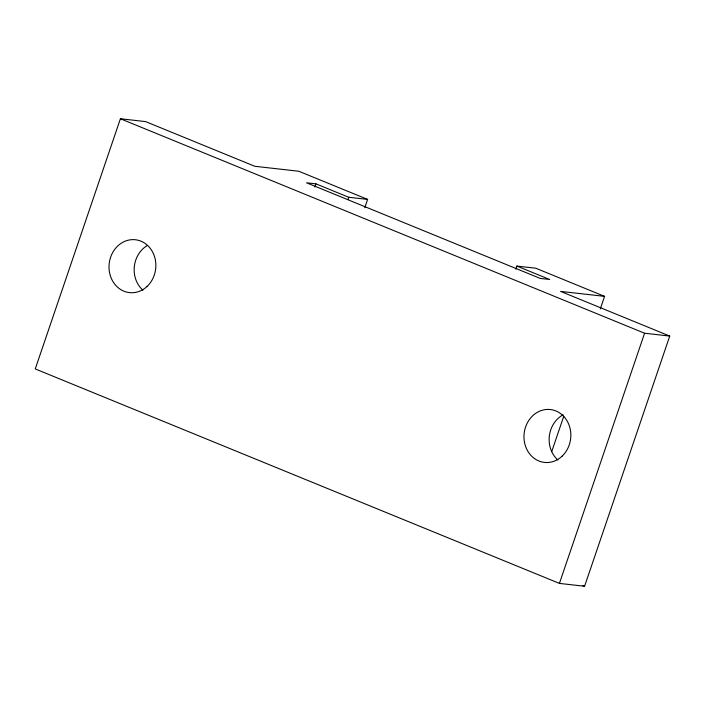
<?xml version="1.0" encoding="UTF-8"?>
<svg xmlns="http://www.w3.org/2000/svg" width="705" height="705" viewBox="0 0 705 705"><rect width="100%" height="100%" fill="white"/><g stroke="black" fill="none" stroke-linecap="round" stroke-linejoin="round"><path stroke-width="1.06" d="M364.767 207.746L367.605 199.4L298.805 171.253L254.778 166.274L145.574 121.595L120.414 118.748L35.25 368.926L559.426 583.405L584.586 586.252L669.75 336.074L560.546 291.385L604.573 296.364L600.316 308.878M314.915 186.992L315.972 183.864L348.737 197.268L367.605 199.4M348.023 199.356L348.737 197.268M515.848 269.213L516.906 266.085L535.782 268.217L604.573 296.364M551.698 451.685L563.762 416.25M559.426 583.405L644.59 333.227L669.75 336.074M315.972 183.864L306.543 182.798L540.233 278.422L549.671 279.488L516.906 266.085M120.414 118.748L644.59 333.227M582.559 585.423L584.586 586.252M557.875 459.995A26.605 23.397 -83.5 0 1 563.145 414.813M142.912 290.204A26.605 23.397 -83.5 0 1 147.248 245.534M562.061 456.223A26.605 23.397 -83.5 0 0 555.919 410.953A26.605 23.397 -83.5 0 0 524.229 440.748A26.605 23.397 -83.5 0 0 562.061 456.223M147.089 286.424A26.605 23.397 -83.5 0 0 140.956 241.163A26.605 23.397 -83.5 0 0 109.266 270.949A26.605 23.397 -83.5 0 0 147.089 286.424"/></g></svg>
